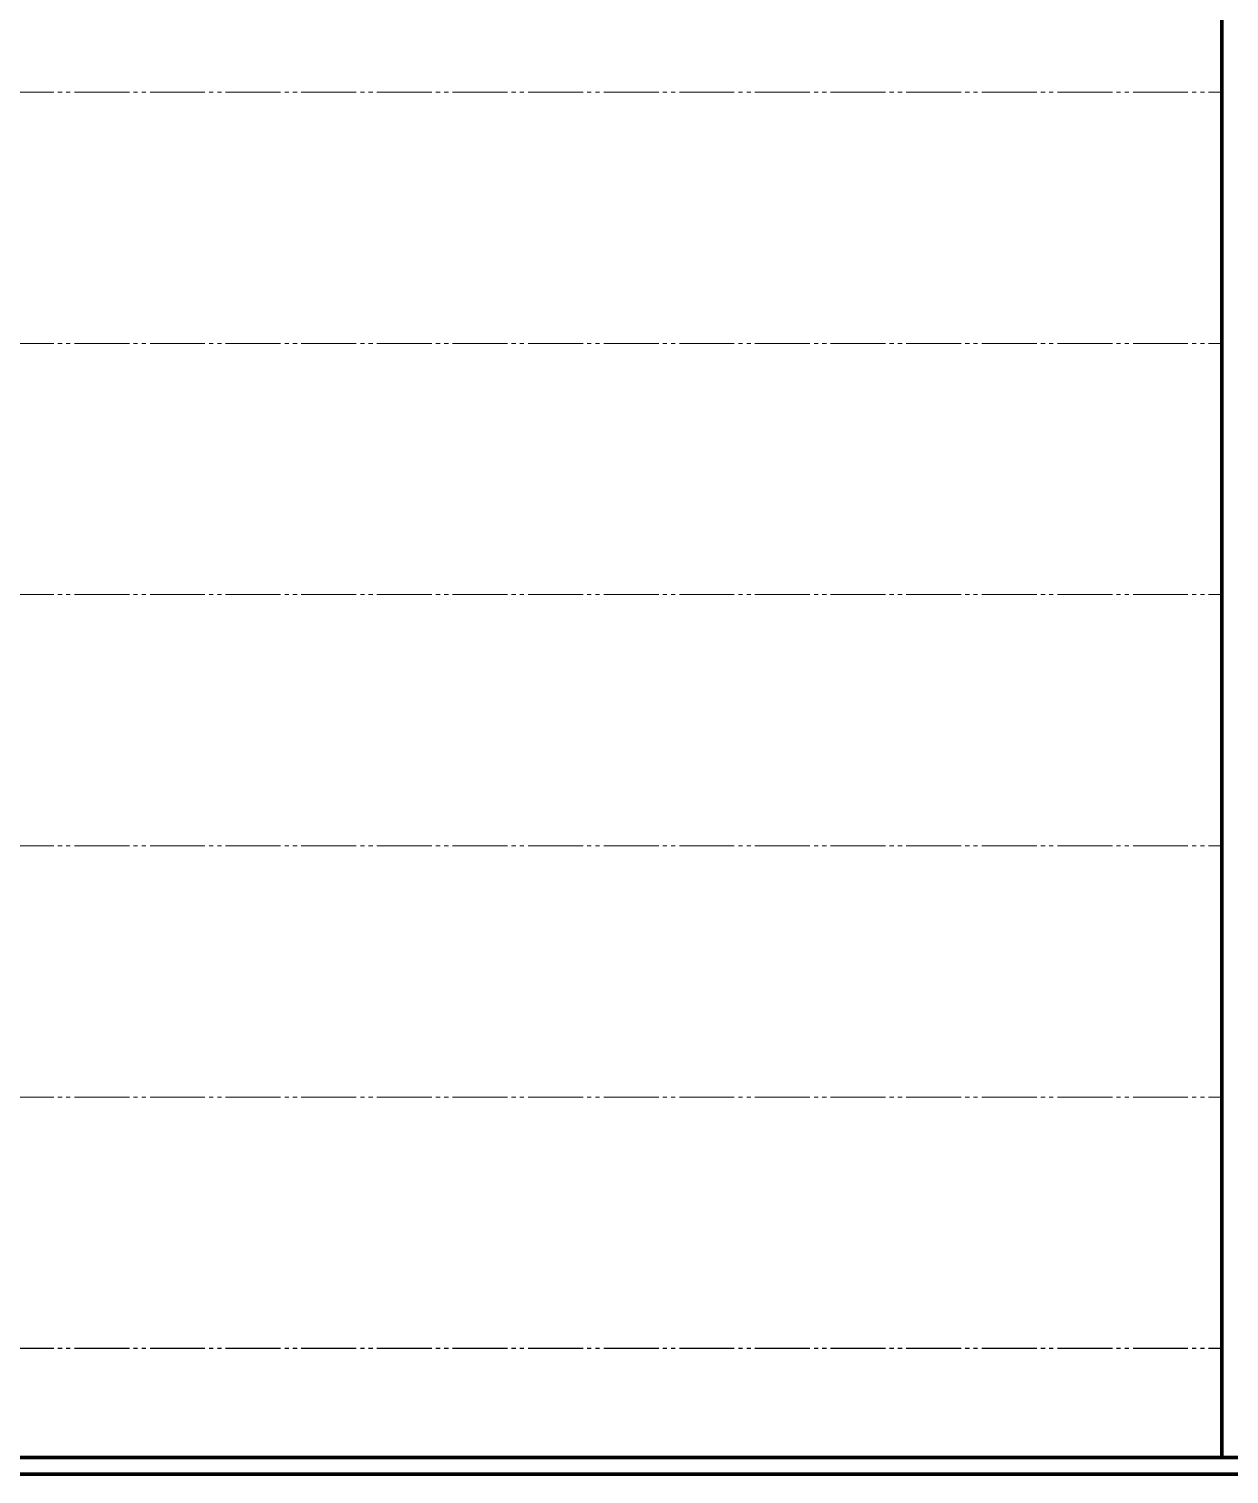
# Model space of a CAD drawing. Extents: x 845 to 946, y 417 to 812.
# Drawn here: x 895.54 to 924.59, y 416.74 to 451.74 of the extents above; entities that cross this region are included whole.
import ezdxf

# ---------------------------------------------------------------- set-up
doc = ezdxf.new("R2010")
doc.units = 0
doc.header["$MEASUREMENT"] = 0
doc.linetypes.add('P2', pattern=[1.5644, 1.33, -0.067, 0.0167, -0.067, 0.0167, -0.067])
doc.layers.add('Dim', color=252, linetype='CONTINUOUS', lineweight=0)
doc.layers.add('UG-BORDER', color=20, linetype='CONTINUOUS', lineweight=80)

msp = doc.modelspace()

# ---------------------------------------------------------------- linework, layer by layer
at = {"layer": 'Dim', "color": 1, "linetype": 'P2'}
for p, q in [((845.406, 450.205), (924.419, 450.204)), ((845.406, 444.121), (924.419, 444.121)), ((845.406, 438.038), (924.419, 438.038)), ((845.406, 431.954), (924.419, 431.954)), ((845.406, 425.871), (924.419, 425.871)), ((845.406, 419.789), (924.419, 419.789)), ((845.406, 419.787), (924.419, 419.787))]:
    msp.add_line(p, q, dxfattribs=at)
at = {"layer": 'UG-BORDER'}
for p, q in [((924.419, 417.146), (924.419, 483.037)), ((845.406, 417.146), (940.597, 417.146)), ((845.002, 416.742), (941.002, 416.742))]:
    msp.add_line(p, q, dxfattribs=at)

doc.saveas('drawing.dxf')
